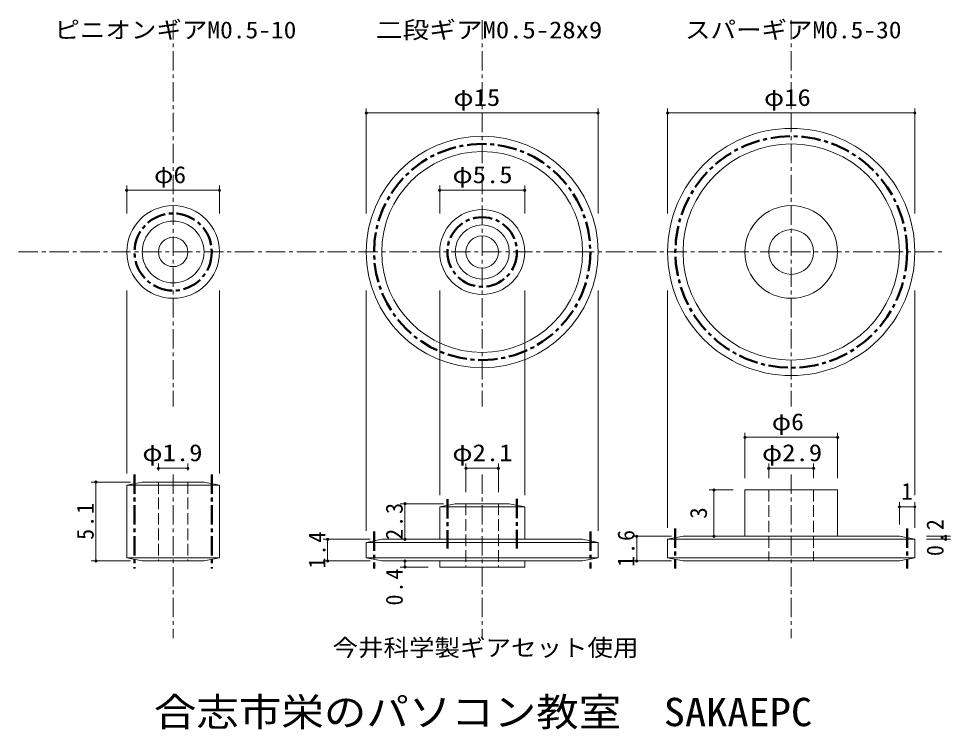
# Model space of a CAD drawing. Units: millimetres at full size, sheet at 4:1. Extents: x -30 to 30.3, y -25.9 to 20.1.
import ezdxf
from ezdxf.enums import TextEntityAlignment as Align

# ---------------------------------------------------------------- set-up
doc = ezdxf.new("R2010")
doc.units = ezdxf.units.MM
doc.header["$LTSCALE"] = 0.25
doc.header["$PDMODE"] = 32
doc.header["$PDSIZE"] = 0.15
doc.linetypes.add('CHAIN1', pattern=[8, 5, -1, 1, -1])
doc.linetypes.add('DASHED3', pattern=[4, 3, -1])
doc.layers.add('0-0', color=3, linetype='Continuous', lineweight=18)
doc.layers.add('0-1', color=7, linetype='Continuous', lineweight=13)
doc.styles.add('ＭＳ ゴシック', font='')
doc.styles.get('ＭＳ ゴシック').set_extended_font_data('MS Gothic')

msp = doc.modelspace()

# ---------------------------------------------------------------- linework, layer by layer
at = {"layer": '0-0'}
for p, q in [((-7.5, 14.3), (-7.5, 7.5)), ((-7.5, 14), (7.5, 14)), ((7.5, 14.3), (7.5, 7.5)), ((12, 14.3), (12, 7.5)), ((12, 14), (28, 14)), ((28, 14.3), (28, 7.5)), ((-23, 9.3), (-23, 7.5)), ((-17, 9.3), (-17, 7.5)), ((-2.75, 9.3), (-2.75, 7.5)), ((2.75, 9.3), (2.75, 7.5)), ((-23, 9), (-17, 9)), ((-2.75, 9), (2.75, 9)), ((-23, 2.5), (-23, -9.35)), ((-17, 2.5), (-17, -9.35)), ((-7.5, 2.5), (-7.5, -13.05)), ((-2.75, 2.5), (-2.75, -10.75)), ((2.75, 2.5), (2.75, -10.75)), ((7.5, 2.5), (7.5, -13.05)), ((12, 2.5), (12, -12.85)), ((28, 2.5), (28, -10.75)), ((17, -6.7), (17, -9.65)), ((17, -7), (23, -7)), ((23, -6.7), (23, -9.65)), ((-20.95, -8.7), (-20.95, -9.15)), ((-20.95, -9), (-19.05, -9)), ((-19.05, -8.7), (-19.05, -9.15)), ((-1.05, -8.7), (-1.05, -10.55)), ((-1.05, -9), (1.05, -9)), ((1.05, -8.7), (1.05, -10.55)), ((18.55, -8.7), (18.55, -9.65)), ((18.55, -9), (21.45, -9)), ((21.45, -8.7), (21.45, -9.65)), ((-25.3, -9.9), (-22.75, -9.9)), ((-25, -15), (-25, -9.9)), ((14.7, -10.4), (16.25, -10.4)), ((15, -13.4), (15, -10.4)), ((-5.3, -11.3), (-2.5, -11.3)), ((-5, -13.6), (-5, -11.3)), ((27, -11.2), (27, -12.65)), ((28, -11.2), (28, -12.85)), ((27, -11.5), (28, -11.5)), ((-10.3, -13.6), (-7.25, -13.6)), ((-10, -15), (-10, -13.6)), ((9.7, -13.4), (12.25, -13.4)), ((10, -15), (10, -13.4)), ((30.3, -13.4), (28.75, -13.4)), ((30.3, -13.6), (28.75, -13.6)), ((30, -13.4), (30, -13.6)), ((-25.3, -15), (-22.75, -15)), ((-10.3, -15), (-7.25, -15)), ((-5, -15.4), (-5, -15)), ((9.7, -15), (12.25, -15)), ((-5.3, -15.4), (-3.5, -15.4))]:
    msp.add_line(p, q, dxfattribs=at)
for p in [(-7.5, 14), (7.5, 14), (12, 14), (28, 14), (-23, 9), (-17, 9), (-2.75, 9), (2.75, 9), (17, -7), (23, -7), (-20.95, -9), (-19.05, -9), (-1.05, -9), (1.05, -9), (18.55, -9), (21.45, -9), (-25, -9.9), (15, -10.4), (-5, -11.3), (27, -11.5), (28, -11.5), (-10, -13.6), (-5, -13.6), (10, -13.4), (15, -13.4), (30, -13.4), (30, -13.6), (-25, -15), (-10, -15), (-5, -15), (10, -15), (-5, -15.4)]:
    msp.add_point(p, dxfattribs=at)
at = {"layer": '0-1', "color": 3, "linetype": 'CHAIN1', "lineweight": 18}
for p, q in [((-20, 20), (-20, -5)), ((0, 20), (0, -5)), ((20, 20), (20, -5)), ((-30, 5), (30, 5)), ((-20, -9.4), (-20, -20)), ((0, -9.4), (0, -20)), ((20, -9.4), (20, -20))]:
    msp.add_line(p, q, dxfattribs=at)
at = {"layer": '0-1', "color": 1, "linetype": 'CHAIN1', "lineweight": 50}
for p, q in [((-22.5, -9.4), (-22.5, -15.5)), ((-17.5, -9.4), (-17.5, -15.5)), ((-2.25, -11), (-2.25, -14.2)), ((2.25, -10.9821), (2.25, -14.2)), ((-7, -13.1), (-7, -15.5)), ((7, -13.1), (7, -15.5)), ((12.5, -12.9), (12.5, -15.5)), ((27.5, -12.9), (27.5, -15.5))]:
    msp.add_line(p, q, dxfattribs=at)
at = {"layer": '0-1'}
for p, q in [((-23, -10.1), (-22, -9.9)), ((-23, -10.1), (-23, -14.8)), ((-22, -9.9), (-18, -9.9)), ((-18, -9.9), (-17, -10.1)), ((17, -10.4), (17, -13.4)), ((17, -10.4), (23, -10.4)), ((23, -10.4), (23, -13.4)), ((-2.75, -11.5), (-1.75, -11.3)), ((-1.75, -11.3), (1.75, -11.3)), ((1.75, -11.3), (2.75, -11.5)), ((-2.75, -11.5), (2.75, -11.5)), ((-2.75, -11.5), (-2.75, -13.6)), ((2.75, -11.5), (2.75, -13.6)), ((-7.5, -13.8), (7.5, -13.8)), ((-7.5, -13.8), (-7.5, -14.8)), ((6.5, -13.6), (7.5, -13.8)), ((7.5, -13.8), (7.5, -14.8)), ((12, -13.6), (13, -13.4)), ((12, -13.6), (28, -13.6)), ((13, -13.4), (27, -13.4)), ((27, -13.4), (28, -13.6)), ((28, -13.6), (28, -14.8)), ((-23, -14.8), (-17, -14.8)), ((-22, -15), (-23, -14.8)), ((-22, -15), (-18, -15)), ((-18, -15), (-17, -14.8)), ((-7.5, -14.8), (7.5, -14.8)), ((-6.5, -15), (-7.5, -14.8)), ((-6.5, -15), (6.5, -15)), ((-2.75, -15), (-2.75, -15.4)), ((2.75, -15), (2.75, -15.4)), ((6.5, -15), (7.5, -14.8)), ((12, -14.8), (28, -14.8)), ((13, -15), (27, -15)), ((28, -14.8), (27, -15)), ((-2.75, -15.4), (2.75, -15.4))]:
    msp.add_line(p, q, dxfattribs=at)
at = {"layer": '0-1', "linetype": 'DASHED3'}
for p, q in [((-20.95, -9.9), (-20.95, -15)), ((-19.05, -9.9), (-19.05, -15)), ((18.55, -10.4), (18.55, -15)), ((21.45, -10.4), (21.45, -15)), ((-1.05, -11.3), (-1.05, -15.4)), ((1.05, -11.3), (1.05, -15.4))]:
    msp.add_line(p, q, dxfattribs=at)
at = {"layer": '0-1'}
for points in [[(-23, -10.1), (-17, -10.1), (-17, -14.8)], [(-7.5, -13.8), (-6.5, -13.6), (6.5, -13.6)], [(12, -13.6), (12, -14.8), (13, -15)]]:
    msp.add_lwpolyline(points, dxfattribs=at)
for centre, radius in [((20, 5), 8), ((0, 5), 7.5), ((0, 5), 6.5), ((20, 5), 7), ((-20, 5), 3), ((20, 5), 3), ((0, 5), 2.75), ((-20, 5), 2), ((0, 5), 1.75), ((0, 5), 1.05), ((20, 5), 1.45), ((-20, 5), 0.95)]:
    msp.add_circle(centre, radius, dxfattribs=at)
at = {"layer": '0-1', "color": 1, "linetype": 'CHAIN1', "lineweight": 50}
for centre, radius in [((20, 5), 7.5), ((0, 5), 7), ((-20, 5), 2.5), ((0, 5), 2.25)]:
    msp.add_circle(centre, radius, dxfattribs=at)

# ---------------------------------------------------------------- texts
at = {"layer": '0-0', "style": 'ＭＳ ゴシック'}
for s, width, p in [('ピニオンギアM0.5-10', 1.1, (-27.6875, 18.5)), ('二段ギアM0.5-28x9', 1.15, (-6.875, 18.5)), ('スパーギアM0.5-30', 1.1, (13.125, 18.5)), ('φ15', 1.15, (-1.8616, 14.125)), ('φ16', 1.15, (18.2377, 14.125)), ('φ6', 1.1, (-21.2344, 9.125)), ('φ5.5', 1.15, (-1.9221, 9.125)), ('φ6', 1.1, (18.744, -6.875)), ('φ1.9', 1.15, (-21.992, -8.875)), ('φ2.1', 1.15, (-1.9296, -8.875)), ('φ2.9', 1.15, (18.1092, -8.875)), ('今井科学製ギアセット使用', 1.1, (-9.6875, -21.5))]:
    msp.add_text(s, height=1.1, dxfattribs=dict(at, width=width)).set_placement(p, align=Align.BOTTOM_LEFT)
msp.add_text('1', height=1.1, dxfattribs=at).set_placement((27.125, -11.375), align=Align.BOTTOM_LEFT)
msp.add_text('3', height=1.1, rotation=90, dxfattribs=at).set_placement((14.875, -12.275), align=Align.BOTTOM_LEFT)
at = {"layer": '0-0', "color": 6, "style": 'ＭＳ ゴシック', "width": 1.1}
msp.add_text('合志市栄のパソコン教室\u3000SAKAEPC', height=1.833, dxfattribs=at).set_placement((-21.25, -26.25), align=Align.BOTTOM_LEFT)
at = {"layer": '0-0', "char_height": 1.1, "attachment_point": 7, "rotation": 90, "style": 'ＭＳ ゴシック'}
for s, insert in [('\\T1.18;\\W0.95;5.1', (-25.125, -13.6375)), ('\\T1.18;\\W0.95;2.3', (-5.125, -13.6375)), ('\\T1.18;\\W0.95;0.2', (29.875, -14.6875)), ('\\T1.18;\\W0.95;1.4', (-10.125, -15.4875)), ('\\T1.18;\\W0.95;1.6', (9.875, -15.3875)), ('\\T1.18;\\W0.95;0.4', (-5.125, -17.8872))]:
    msp.add_mtext(s, dxfattribs=dict(at, insert=insert))

doc.saveas('drawing.dxf')
